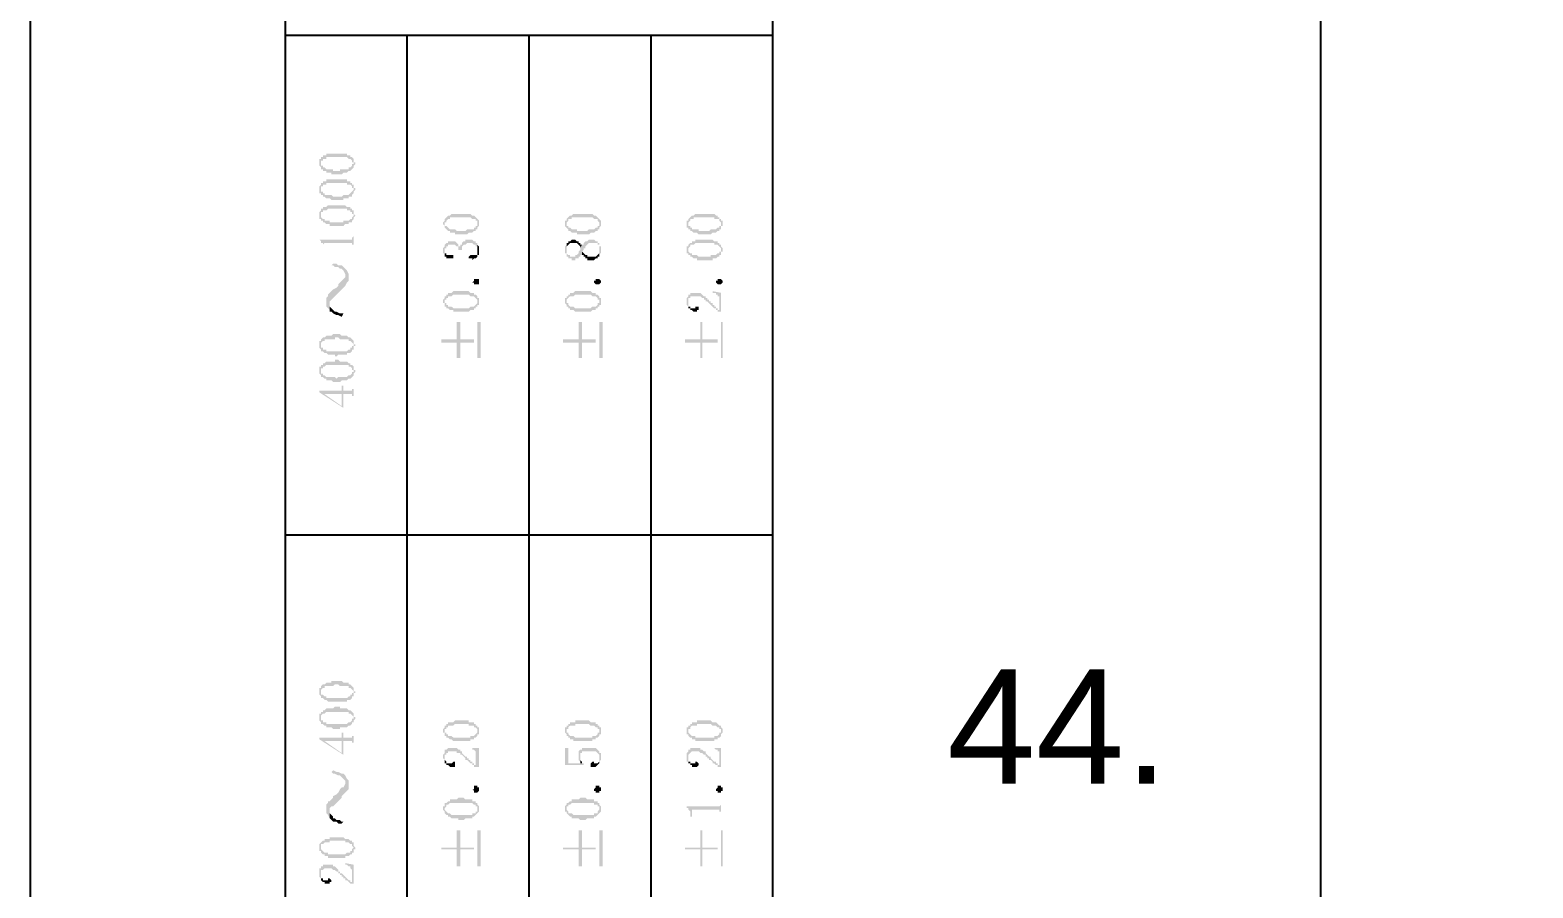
# Model space of a CAD drawing. Header units: millimetres. Extents: x 7018 to 13530, y 4187 to 5692.
# Drawn here: x 10775.36 to 10814.88, y 5048.07 to 5070.62 of the extents above; entities that cross this region are included whole.
import ezdxf

# ---------------------------------------------------------------- set-up
doc = ezdxf.new("R2010")
doc.units = ezdxf.units.MM
doc.styles.get("Standard").update_dxf_attribs({"font": 'arial.ttf'})

msp = doc.modelspace()

# ---------------------------------------------------------------- hatches: boundary and pattern name
at = {"transparency": 33554559}
for points in [[(10782.969, 5067.095), (10782.969, 5067.05), (10782.969, 5067.05), (10783.014, 5067.005), (10783.014, 5067.14), (10783.014, 5067.186), (10783.06, 5067.186), (10783.06, 5067.231), (10783.15, 5067.231), (10783.15, 5067.276), (10783.691, 5067.276), (10783.737, 5067.231), (10783.782, 5067.231), (10783.827, 5067.186), (10783.827, 5067.14), (10783.872, 5067.14), (10783.872, 5067.095), (10783.872, 5067.231), (10783.827, 5067.276), (10783.782, 5067.276), (10783.782, 5067.321), (10783.691, 5067.321), (10783.691, 5067.366), (10783.15, 5067.366), (10783.15, 5067.321), (10783.06, 5067.321), (10783.06, 5067.276), (10783.014, 5067.276), (10783.014, 5067.231), (10782.969, 5067.231), (10782.969, 5067.186), (10782.969, 5067.14)], [(10783.014, 5067.005), (10783.014, 5066.96), (10783.06, 5066.96), (10783.06, 5066.915), (10783.15, 5066.915), (10783.15, 5066.87), (10783.285, 5066.87), (10783.285, 5066.824), (10783.556, 5066.824), (10783.601, 5066.87), (10783.691, 5066.87), (10783.737, 5066.915), (10783.782, 5066.915), (10783.827, 5066.96), (10783.827, 5066.96), (10783.872, 5067.005), (10783.872, 5067.05), (10783.872, 5067.05), (10783.917, 5067.095), (10783.917, 5067.14), (10783.872, 5067.14), (10783.872, 5067.186), (10783.872, 5067.231), (10783.872, 5067.095), (10783.827, 5067.095), (10783.827, 5067.05), (10783.827, 5067.05), (10783.782, 5067.005), (10783.737, 5067.005), (10783.737, 5066.96), (10783.511, 5066.96), (10783.511, 5066.915), (10783.33, 5066.915), (10783.33, 5066.96), (10783.15, 5066.96), (10783.105, 5067.005), (10783.06, 5067.005), (10783.06, 5067.05), (10783.014, 5067.05), (10783.014, 5067.095), (10783.014, 5067.095)], [(10782.969, 5066.418), (10782.969, 5066.328), (10783.014, 5066.328), (10783.014, 5066.418), (10783.014, 5066.463), (10783.014, 5066.509), (10783.06, 5066.509), (10783.06, 5066.554), (10783.15, 5066.554), (10783.15, 5066.599), (10783.691, 5066.599), (10783.691, 5066.554), (10783.782, 5066.554), (10783.827, 5066.509), (10783.827, 5066.463), (10783.872, 5066.463), (10783.872, 5066.418), (10783.872, 5066.554), (10783.827, 5066.554), (10783.827, 5066.599), (10783.782, 5066.599), (10783.782, 5066.644), (10783.691, 5066.644), (10783.691, 5066.689), (10783.15, 5066.689), (10783.15, 5066.644), (10783.06, 5066.644), (10783.06, 5066.599), (10783.014, 5066.599), (10783.014, 5066.554), (10783.014, 5066.554), (10782.969, 5066.509), (10782.969, 5066.463), (10782.969, 5066.463)], [(10783.014, 5066.328), (10783.014, 5066.283), (10783.06, 5066.283), (10783.06, 5066.238), (10783.105, 5066.238), (10783.15, 5066.193), (10783.24, 5066.193), (10783.285, 5066.147), (10783.601, 5066.147), (10783.601, 5066.193), (10783.737, 5066.193), (10783.737, 5066.238), (10783.827, 5066.238), (10783.827, 5066.283), (10783.827, 5066.283), (10783.872, 5066.328), (10783.872, 5066.373), (10783.872, 5066.373), (10783.917, 5066.418), (10783.917, 5066.463), (10783.872, 5066.463), (10783.872, 5066.509), (10783.872, 5066.554), (10783.872, 5066.418), (10783.872, 5066.418), (10783.827, 5066.373), (10783.827, 5066.373), (10783.782, 5066.328), (10783.782, 5066.328), (10783.737, 5066.283), (10783.601, 5066.283), (10783.556, 5066.238), (10783.33, 5066.238), (10783.285, 5066.283), (10783.105, 5066.283), (10783.105, 5066.328), (10783.06, 5066.328), (10783.06, 5066.373), (10783.014, 5066.373), (10783.014, 5066.418), (10783.014, 5066.418)], [(10782.969, 5065.741), (10782.969, 5065.696), (10782.969, 5065.651), (10783.014, 5065.651), (10783.014, 5065.606), (10783.014, 5065.741), (10783.014, 5065.786), (10783.014, 5065.832), (10783.06, 5065.832), (10783.06, 5065.877), (10783.15, 5065.877), (10783.195, 5065.922), (10783.691, 5065.922), (10783.691, 5065.877), (10783.782, 5065.877), (10783.782, 5065.832), (10783.827, 5065.832), (10783.827, 5065.786), (10783.872, 5065.786), (10783.872, 5065.741), (10783.872, 5065.877), (10783.827, 5065.877), (10783.827, 5065.922), (10783.782, 5065.922), (10783.782, 5065.967), (10783.691, 5065.967), (10783.646, 5066.012), (10783.195, 5066.012), (10783.15, 5065.967), (10783.06, 5065.967), (10783.06, 5065.922), (10783.014, 5065.922), (10783.014, 5065.877), (10783.014, 5065.877), (10782.969, 5065.832), (10782.969, 5065.786), (10782.969, 5065.786)], [(10783.014, 5065.606), (10783.06, 5065.606), (10783.06, 5065.561), (10783.105, 5065.561), (10783.15, 5065.516), (10783.24, 5065.516), (10783.24, 5065.47), (10783.601, 5065.47), (10783.646, 5065.516), (10783.737, 5065.516), (10783.737, 5065.561), (10783.827, 5065.561), (10783.827, 5065.606), (10783.827, 5065.606), (10783.872, 5065.651), (10783.872, 5065.696), (10783.872, 5065.696), (10783.917, 5065.741), (10783.917, 5065.741), (10783.872, 5065.786), (10783.872, 5065.832), (10783.872, 5065.877), (10783.872, 5065.741), (10783.872, 5065.741), (10783.827, 5065.696), (10783.827, 5065.651), (10783.782, 5065.651), (10783.737, 5065.606), (10783.601, 5065.606), (10783.601, 5065.561), (10783.24, 5065.561), (10783.24, 5065.606), (10783.105, 5065.606), (10783.105, 5065.651), (10783.06, 5065.651), (10783.014, 5065.696), (10783.014, 5065.741), (10783.014, 5065.741)], [(10786.219, 5065.516), (10786.219, 5065.516), (10786.264, 5065.47), (10786.264, 5065.425), (10786.264, 5065.516), (10786.264, 5065.561), (10786.309, 5065.561), (10786.309, 5065.606), (10786.309, 5065.606), (10786.354, 5065.651), (10786.399, 5065.651), (10786.399, 5065.696), (10786.941, 5065.696), (10786.986, 5065.651), (10787.076, 5065.651), (10787.076, 5065.606), (10787.121, 5065.606), (10787.121, 5065.561), (10787.121, 5065.516), (10787.121, 5065.651), (10787.121, 5065.651), (10787.076, 5065.696), (10787.076, 5065.696), (10787.031, 5065.741), (10786.986, 5065.741), (10786.941, 5065.786), (10786.444, 5065.786), (10786.399, 5065.741), (10786.354, 5065.741), (10786.309, 5065.696), (10786.309, 5065.696), (10786.264, 5065.651), (10786.264, 5065.606), (10786.264, 5065.606), (10786.219, 5065.561), (10786.219, 5065.561)], [(10786.264, 5065.425), (10786.309, 5065.38), (10786.309, 5065.38), (10786.354, 5065.335), (10786.399, 5065.335), (10786.399, 5065.29), (10786.535, 5065.29), (10786.535, 5065.245), (10786.851, 5065.245), (10786.896, 5065.29), (10786.986, 5065.29), (10787.031, 5065.335), (10787.076, 5065.335), (10787.076, 5065.38), (10787.121, 5065.38), (10787.121, 5065.425), (10787.121, 5065.425), (10787.167, 5065.47), (10787.167, 5065.516), (10787.167, 5065.561), (10787.167, 5065.606), (10787.167, 5065.606), (10787.121, 5065.651), (10787.121, 5065.516), (10787.121, 5065.47), (10787.076, 5065.47), (10787.076, 5065.425), (10787.031, 5065.425), (10787.031, 5065.38), (10786.851, 5065.38), (10786.806, 5065.335), (10786.58, 5065.335), (10786.535, 5065.38), (10786.399, 5065.38), (10786.354, 5065.425), (10786.354, 5065.425), (10786.309, 5065.47), (10786.264, 5065.47), (10786.264, 5065.516), (10786.264, 5065.516)], [(10789.423, 5065.516), (10789.423, 5065.47), (10789.468, 5065.425), (10789.468, 5065.516), (10789.468, 5065.561), (10789.468, 5065.561), (10789.513, 5065.606), (10789.513, 5065.651), (10789.604, 5065.651), (10789.604, 5065.696), (10790.145, 5065.696), (10790.19, 5065.651), (10790.281, 5065.651), (10790.281, 5065.606), (10790.281, 5065.606), (10790.326, 5065.561), (10790.326, 5065.516), (10790.326, 5065.651), (10790.326, 5065.651), (10790.281, 5065.696), (10790.281, 5065.696), (10790.236, 5065.741), (10790.19, 5065.741), (10790.145, 5065.786), (10789.649, 5065.786), (10789.604, 5065.741), (10789.559, 5065.741), (10789.513, 5065.696), (10789.513, 5065.696), (10789.468, 5065.651), (10789.468, 5065.606), (10789.423, 5065.606), (10789.423, 5065.561), (10789.423, 5065.561)], [(10789.468, 5065.425), (10789.513, 5065.38), (10789.513, 5065.335), (10789.559, 5065.335), (10789.604, 5065.29), (10789.739, 5065.29), (10789.739, 5065.245), (10790.055, 5065.245), (10790.1, 5065.29), (10790.19, 5065.29), (10790.236, 5065.335), (10790.281, 5065.335), (10790.281, 5065.38), (10790.326, 5065.38), (10790.326, 5065.425), (10790.326, 5065.425), (10790.371, 5065.47), (10790.371, 5065.516), (10790.371, 5065.561), (10790.371, 5065.606), (10790.371, 5065.606), (10790.326, 5065.651), (10790.326, 5065.516), (10790.326, 5065.47), (10790.281, 5065.47), (10790.281, 5065.425), (10790.236, 5065.425), (10790.19, 5065.38), (10790.055, 5065.38), (10790.01, 5065.335), (10789.739, 5065.335), (10789.739, 5065.38), (10789.604, 5065.38), (10789.559, 5065.425), (10789.513, 5065.425), (10789.513, 5065.47), (10789.468, 5065.47), (10789.468, 5065.516), (10789.468, 5065.516)], [(10792.628, 5065.516), (10792.628, 5065.425), (10792.673, 5065.425), (10792.673, 5065.516), (10792.673, 5065.561), (10792.673, 5065.561), (10792.718, 5065.606), (10792.718, 5065.651), (10792.808, 5065.651), (10792.808, 5065.696), (10793.35, 5065.696), (10793.35, 5065.651), (10793.485, 5065.651), (10793.485, 5065.606), (10793.485, 5065.606), (10793.53, 5065.561), (10793.53, 5065.516), (10793.53, 5065.651), (10793.485, 5065.651), (10793.485, 5065.696), (10793.44, 5065.696), (10793.44, 5065.741), (10793.395, 5065.741), (10793.35, 5065.786), (10792.853, 5065.786), (10792.808, 5065.741), (10792.763, 5065.741), (10792.718, 5065.696), (10792.718, 5065.696), (10792.673, 5065.651), (10792.673, 5065.606), (10792.628, 5065.606), (10792.628, 5065.561), (10792.628, 5065.561)], [(10792.673, 5065.425), (10792.673, 5065.38), (10792.718, 5065.38), (10792.718, 5065.335), (10792.763, 5065.335), (10792.808, 5065.29), (10792.898, 5065.29), (10792.943, 5065.245), (10793.259, 5065.245), (10793.305, 5065.29), (10793.395, 5065.29), (10793.44, 5065.335), (10793.485, 5065.335), (10793.485, 5065.38), (10793.53, 5065.38), (10793.53, 5065.425), (10793.53, 5065.47), (10793.575, 5065.47), (10793.575, 5065.516), (10793.575, 5065.561), (10793.575, 5065.606), (10793.53, 5065.606), (10793.53, 5065.651), (10793.53, 5065.516), (10793.53, 5065.47), (10793.485, 5065.47), (10793.485, 5065.425), (10793.44, 5065.425), (10793.395, 5065.38), (10793.259, 5065.38), (10793.214, 5065.335), (10792.943, 5065.335), (10792.943, 5065.38), (10792.763, 5065.38), (10792.763, 5065.425), (10792.718, 5065.425), (10792.718, 5065.47), (10792.673, 5065.47), (10792.673, 5065.516), (10792.673, 5065.516)], [(10782.969, 5065.109), (10782.969, 5065.109), (10783.014, 5065.064), (10783.014, 5065.019), (10783.06, 5065.019), (10783.06, 5064.974), (10783.06, 5064.884), (10783.06, 5064.974), (10783.105, 5065.019), (10783.827, 5065.019), (10783.827, 5064.974), (10783.872, 5064.974), (10783.872, 5064.884), (10783.872, 5065.29), (10783.872, 5065.2), (10783.872, 5065.2), (10783.827, 5065.155), (10783.827, 5065.109), (10783.782, 5065.109)], [(10786.219, 5064.839), (10786.219, 5064.748), (10786.264, 5064.748), (10786.264, 5064.703), (10786.264, 5064.839), (10786.264, 5064.884), (10786.309, 5064.884), (10786.309, 5064.929), (10786.354, 5064.929), (10786.354, 5064.974), (10786.535, 5064.974), (10786.58, 5064.929), (10786.625, 5064.929), (10786.625, 5064.884), (10786.625, 5064.839), (10786.67, 5064.839), (10786.67, 5064.748), (10786.67, 5064.839), (10786.715, 5064.839), (10786.715, 5064.884), (10786.715, 5064.929), (10786.715, 5064.929), (10786.76, 5064.974), (10786.806, 5064.974), (10786.851, 5065.019), (10786.986, 5065.019), (10787.031, 5064.974), (10787.076, 5064.974), (10787.076, 5064.929), (10787.121, 5064.929), (10787.121, 5064.884), (10787.121, 5064.794), (10787.121, 5064.974), (10787.121, 5065.019), (10787.076, 5065.019), (10787.076, 5065.064), (10787.031, 5065.064), (10786.986, 5065.109), (10786.806, 5065.109), (10786.806, 5065.064), (10786.76, 5065.064), (10786.715, 5065.019), (10786.715, 5064.974), (10786.67, 5064.974), (10786.67, 5064.884), (10786.67, 5064.929), (10786.625, 5064.929), (10786.625, 5064.974), (10786.625, 5064.974), (10786.58, 5065.019), (10786.58, 5065.019), (10786.535, 5065.064), (10786.354, 5065.064), (10786.354, 5065.019), (10786.309, 5065.019), (10786.264, 5064.974), (10786.264, 5064.929), (10786.264, 5064.929), (10786.219, 5064.884), (10786.219, 5064.884)], [(10789.423, 5064.839), (10789.423, 5064.748), (10789.468, 5064.748), (10789.468, 5064.703), (10789.468, 5064.658), (10789.513, 5064.658), (10789.513, 5064.613), (10789.604, 5064.613), (10789.604, 5064.568), (10789.694, 5064.568), (10789.694, 5064.613), (10789.784, 5064.613), (10789.784, 5064.658), (10789.829, 5064.658), (10789.829, 5064.703), (10789.874, 5064.703), (10789.874, 5064.748), (10789.874, 5064.703), (10789.874, 5064.794), (10789.874, 5064.794), (10789.92, 5064.839), (10789.92, 5064.884), (10789.965, 5064.884), (10789.965, 5064.929), (10789.965, 5064.929), (10790.01, 5064.974), (10790.01, 5064.974), (10790.055, 5065.019), (10790.281, 5065.019), (10790.281, 5064.974), (10790.326, 5064.974), (10790.326, 5064.884), (10790.326, 5064.703), (10790.326, 5064.748), (10790.371, 5064.748), (10790.371, 5064.794), (10790.371, 5064.884), (10790.371, 5064.929), (10790.326, 5064.929), (10790.326, 5064.974), (10790.326, 5065.019), (10790.281, 5065.019), (10790.281, 5065.064), (10790.236, 5065.064), (10790.19, 5065.109), (10790.055, 5065.109), (10790.01, 5065.064), (10789.965, 5065.064), (10789.92, 5065.019), (10789.92, 5064.974), (10789.874, 5064.974), (10789.874, 5064.929), (10789.874, 5064.974), (10789.829, 5064.884), (10789.829, 5064.839), (10789.829, 5064.839), (10789.784, 5064.794), (10789.784, 5064.748), (10789.784, 5064.748), (10789.739, 5064.703), (10789.694, 5064.703), (10789.694, 5064.658), (10789.559, 5064.658), (10789.559, 5064.703), (10789.513, 5064.703), (10789.468, 5064.748), (10789.468, 5064.794), (10789.468, 5064.974), (10789.468, 5064.974), (10789.423, 5064.929), (10789.423, 5064.884), (10789.423, 5064.884)], [(10789.468, 5064.974), (10789.468, 5064.839), (10789.468, 5064.884), (10789.468, 5064.929), (10789.468, 5064.929), (10789.513, 5064.974), (10789.513, 5064.974), (10789.559, 5065.019), (10789.739, 5065.019), (10789.784, 5064.974), (10789.784, 5064.974), (10789.829, 5064.929), (10789.829, 5064.884), (10789.874, 5064.974), (10789.829, 5064.974), (10789.829, 5065.019), (10789.784, 5065.019), (10789.784, 5065.064), (10789.739, 5065.064), (10789.694, 5065.109), (10789.604, 5065.109), (10789.559, 5065.064), (10789.513, 5065.064), (10789.513, 5065.019), (10789.468, 5065.019)], [(10792.628, 5064.839), (10792.628, 5064.794), (10792.628, 5064.748), (10792.673, 5064.748), (10792.673, 5064.703), (10792.673, 5064.839), (10792.673, 5064.884), (10792.673, 5064.884), (10792.718, 5064.929), (10792.718, 5064.974), (10792.808, 5064.974), (10792.853, 5065.019), (10793.35, 5065.019), (10793.35, 5064.974), (10793.44, 5064.974), (10793.485, 5064.929), (10793.485, 5064.929), (10793.53, 5064.884), (10793.53, 5064.839), (10793.53, 5064.974), (10793.485, 5064.974), (10793.485, 5065.019), (10793.44, 5065.019), (10793.44, 5065.064), (10793.35, 5065.064), (10793.305, 5065.109), (10792.853, 5065.109), (10792.853, 5065.064), (10792.763, 5065.064), (10792.763, 5065.019), (10792.718, 5065.019), (10792.673, 5064.974), (10792.673, 5064.929), (10792.628, 5064.929), (10792.628, 5064.884), (10792.628, 5064.884)], [(10786.264, 5064.703), (10786.264, 5064.658), (10786.309, 5064.658), (10786.309, 5064.613), (10786.49, 5064.613), (10786.49, 5064.658), (10786.49, 5064.703), (10786.309, 5064.703), (10786.309, 5064.748), (10786.264, 5064.748), (10786.264, 5064.794), (10786.264, 5064.794)], [(10786.896, 5064.658), (10786.896, 5064.613), (10786.986, 5064.613), (10786.986, 5064.568), (10786.986, 5064.568), (10787.031, 5064.613), (10787.076, 5064.613), (10787.121, 5064.658), (10787.121, 5064.703), (10787.167, 5064.703), (10787.167, 5064.748), (10787.167, 5064.839), (10787.167, 5064.884), (10787.167, 5064.929), (10787.167, 5064.929), (10787.121, 5064.974), (10787.121, 5064.794), (10787.121, 5064.703), (10786.941, 5064.703)], [(10789.874, 5064.703), (10789.92, 5064.703), (10789.92, 5064.658), (10789.965, 5064.658), (10789.965, 5064.613), (10790.01, 5064.613), (10790.01, 5064.568), (10790.19, 5064.568), (10790.236, 5064.613), (10790.281, 5064.613), (10790.281, 5064.658), (10790.326, 5064.658), (10790.326, 5064.703), (10790.326, 5064.839), (10790.326, 5064.748), (10790.326, 5064.748), (10790.281, 5064.703), (10790.281, 5064.703), (10790.236, 5064.658), (10790.01, 5064.658), (10790.01, 5064.703), (10789.965, 5064.703), (10789.92, 5064.748), (10789.92, 5064.748), (10789.874, 5064.794)], [(10792.673, 5064.703), (10792.718, 5064.703), (10792.718, 5064.658), (10792.763, 5064.658), (10792.808, 5064.613), (10792.898, 5064.613), (10792.898, 5064.568), (10793.305, 5064.568), (10793.305, 5064.613), (10793.395, 5064.613), (10793.44, 5064.658), (10793.485, 5064.658), (10793.485, 5064.703), (10793.53, 5064.703), (10793.53, 5064.748), (10793.53, 5064.794), (10793.575, 5064.794), (10793.575, 5064.839), (10793.575, 5064.884), (10793.575, 5064.884), (10793.53, 5064.929), (10793.53, 5064.974), (10793.53, 5064.839), (10793.53, 5064.794), (10793.485, 5064.794), (10793.485, 5064.748), (10793.44, 5064.748), (10793.395, 5064.703), (10793.259, 5064.703), (10793.259, 5064.658), (10792.943, 5064.658), (10792.898, 5064.703), (10792.763, 5064.703), (10792.763, 5064.748), (10792.718, 5064.748), (10792.673, 5064.794), (10792.673, 5064.839), (10792.673, 5064.839)], [(10783.285, 5064.432), (10783.33, 5064.432), (10783.375, 5064.387), (10783.466, 5064.387), (10783.511, 5064.342), (10783.556, 5064.342), (10783.601, 5064.297), (10783.646, 5064.207), (10783.646, 5063.891), (10783.646, 5063.891), (10783.691, 5063.981), (10783.737, 5064.026), (10783.737, 5064.207), (10783.691, 5064.297), (10783.646, 5064.342), (10783.646, 5064.342), (10783.601, 5064.387), (10783.556, 5064.432), (10783.466, 5064.432), (10783.421, 5064.478), (10783.33, 5064.478)], [(10783.15, 5063.44), (10783.15, 5063.349), (10783.195, 5063.304), (10783.24, 5063.259), (10783.24, 5063.44), (10783.24, 5063.485), (10783.285, 5063.53), (10783.33, 5063.575), (10783.375, 5063.62), (10783.421, 5063.665), (10783.466, 5063.71), (10783.511, 5063.755), (10783.556, 5063.801), (10783.556, 5063.801), (10783.601, 5063.846), (10783.646, 5063.891), (10783.646, 5064.162), (10783.646, 5064.117), (10783.601, 5064.071), (10783.556, 5064.026), (10783.511, 5063.981), (10783.466, 5063.936), (10783.466, 5063.891), (10783.421, 5063.846), (10783.33, 5063.801), (10783.33, 5063.801), (10783.285, 5063.755), (10783.24, 5063.71), (10783.195, 5063.665), (10783.195, 5063.62), (10783.15, 5063.575), (10783.15, 5063.53)], [(10787.167, 5063.981), (10787.167, 5063.936), (10787.031, 5063.936), (10787.031, 5063.981), (10786.986, 5063.981), (10787.031, 5064.026), (10787.031, 5064.071), (10787.167, 5064.071), (10787.167, 5064.026), (10787.167, 5063.981)], [(10790.371, 5063.981), (10790.371, 5063.981), (10790.326, 5063.936), (10790.236, 5063.936), (10790.19, 5063.981), (10790.19, 5064.026), (10790.236, 5064.026), (10790.236, 5064.071), (10790.326, 5064.071), (10790.371, 5064.026), (10790.371, 5063.981)], [(10793.575, 5063.981), (10793.575, 5063.981), (10793.53, 5063.936), (10793.44, 5063.936), (10793.395, 5063.981), (10793.395, 5064.026), (10793.44, 5064.026), (10793.44, 5064.071), (10793.53, 5064.071), (10793.575, 5064.026), (10793.575, 5063.981)], [(10786.219, 5063.485), (10786.219, 5063.44), (10786.264, 5063.44), (10786.264, 5063.394), (10786.264, 5063.349), (10786.264, 5063.485), (10786.264, 5063.53), (10786.309, 5063.53), (10786.309, 5063.575), (10786.354, 5063.575), (10786.354, 5063.62), (10786.444, 5063.62), (10786.49, 5063.665), (10786.896, 5063.665), (10786.941, 5063.62), (10787.031, 5063.62), (10787.076, 5063.575), (10787.076, 5063.575), (10787.121, 5063.53), (10787.121, 5063.485), (10787.121, 5063.62), (10787.121, 5063.62), (10787.076, 5063.665), (10787.031, 5063.665), (10787.031, 5063.71), (10786.941, 5063.71), (10786.896, 5063.755), (10786.49, 5063.755), (10786.444, 5063.71), (10786.354, 5063.71), (10786.354, 5063.665), (10786.309, 5063.665), (10786.309, 5063.62), (10786.264, 5063.62), (10786.264, 5063.575), (10786.264, 5063.575), (10786.219, 5063.53), (10786.219, 5063.53)], [(10786.264, 5063.349), (10786.309, 5063.349), (10786.309, 5063.304), (10786.354, 5063.304), (10786.399, 5063.259), (10786.49, 5063.259), (10786.49, 5063.214), (10786.896, 5063.214), (10786.941, 5063.259), (10787.031, 5063.259), (10787.031, 5063.304), (10787.076, 5063.304), (10787.076, 5063.349), (10787.121, 5063.349), (10787.121, 5063.394), (10787.167, 5063.394), (10787.167, 5063.44), (10787.167, 5063.485), (10787.167, 5063.53), (10787.167, 5063.575), (10787.121, 5063.575), (10787.121, 5063.62), (10787.121, 5063.485), (10787.121, 5063.44), (10787.121, 5063.44), (10787.076, 5063.394), (10787.076, 5063.394), (10787.031, 5063.349), (10786.941, 5063.349), (10786.896, 5063.304), (10786.49, 5063.304), (10786.444, 5063.349), (10786.354, 5063.349), (10786.354, 5063.394), (10786.309, 5063.394), (10786.309, 5063.44), (10786.264, 5063.44), (10786.264, 5063.485), (10786.264, 5063.485)], [(10789.423, 5063.485), (10789.423, 5063.44), (10789.423, 5063.44), (10789.468, 5063.394), (10789.468, 5063.349), (10789.468, 5063.485), (10789.468, 5063.53), (10789.468, 5063.53), (10789.513, 5063.575), (10789.513, 5063.575), (10789.559, 5063.62), (10789.649, 5063.62), (10789.694, 5063.665), (10790.1, 5063.665), (10790.145, 5063.62), (10790.236, 5063.62), (10790.281, 5063.575), (10790.281, 5063.53), (10790.326, 5063.53), (10790.326, 5063.485), (10790.326, 5063.62), (10790.326, 5063.62), (10790.281, 5063.665), (10790.236, 5063.665), (10790.236, 5063.71), (10790.145, 5063.71), (10790.1, 5063.755), (10789.694, 5063.755), (10789.649, 5063.71), (10789.559, 5063.71), (10789.559, 5063.665), (10789.513, 5063.665), (10789.513, 5063.62), (10789.468, 5063.62), (10789.468, 5063.575), (10789.423, 5063.575), (10789.423, 5063.53), (10789.423, 5063.53)], [(10789.468, 5063.349), (10789.513, 5063.349), (10789.513, 5063.304), (10789.559, 5063.304), (10789.559, 5063.259), (10789.649, 5063.259), (10789.694, 5063.214), (10790.1, 5063.214), (10790.145, 5063.259), (10790.236, 5063.259), (10790.236, 5063.304), (10790.281, 5063.304), (10790.281, 5063.349), (10790.326, 5063.349), (10790.326, 5063.394), (10790.371, 5063.394), (10790.371, 5063.44), (10790.371, 5063.485), (10790.371, 5063.53), (10790.371, 5063.575), (10790.326, 5063.575), (10790.326, 5063.62), (10790.326, 5063.485), (10790.326, 5063.44), (10790.281, 5063.44), (10790.281, 5063.394), (10790.281, 5063.394), (10790.236, 5063.349), (10790.145, 5063.349), (10790.1, 5063.304), (10789.694, 5063.304), (10789.649, 5063.349), (10789.559, 5063.349), (10789.513, 5063.394), (10789.513, 5063.44), (10789.468, 5063.44), (10789.468, 5063.485), (10789.468, 5063.485)], [(10792.628, 5063.485), (10792.628, 5063.44), (10792.628, 5063.394), (10792.628, 5063.394), (10792.673, 5063.349), (10792.673, 5063.485), (10792.673, 5063.575), (10792.718, 5063.575), (10792.718, 5063.62), (10792.989, 5063.62), (10793.034, 5063.575), (10793.079, 5063.575), (10793.079, 5063.53), (10793.124, 5063.53), (10793.124, 5063.485), (10793.169, 5063.485), (10793.214, 5063.44), (10793.214, 5063.44), (10793.259, 5063.394), (10793.259, 5063.394), (10793.305, 5063.349), (10793.305, 5063.349), (10793.35, 5063.304), (10793.395, 5063.304), (10793.395, 5063.259), (10793.44, 5063.259), (10793.44, 5063.214), (10793.485, 5063.214), (10793.485, 5063.259), (10793.44, 5063.259), (10793.44, 5063.304), (10793.395, 5063.304), (10793.395, 5063.349), (10793.35, 5063.349), (10793.35, 5063.394), (10793.305, 5063.394), (10793.305, 5063.44), (10793.259, 5063.44), (10793.259, 5063.485), (10793.214, 5063.485), (10793.214, 5063.53), (10793.169, 5063.53), (10793.169, 5063.575), (10793.124, 5063.575), (10793.124, 5063.62), (10793.079, 5063.62), (10793.034, 5063.665), (10793.034, 5063.665), (10792.989, 5063.71), (10792.718, 5063.71), (10792.718, 5063.665), (10792.673, 5063.665), (10792.673, 5063.62), (10792.673, 5063.62), (10792.628, 5063.575), (10792.628, 5063.53), (10792.628, 5063.53)], [(10792.673, 5063.349), (10792.673, 5063.304), (10792.718, 5063.304), (10792.718, 5063.259), (10792.763, 5063.259), (10792.808, 5063.214), (10792.898, 5063.214), (10792.898, 5063.259), (10792.943, 5063.259), (10792.943, 5063.304), (10792.943, 5063.349), (10792.853, 5063.349), (10792.853, 5063.304), (10792.718, 5063.304), (10792.718, 5063.349), (10792.673, 5063.349), (10792.673, 5063.394), (10792.673, 5063.485)], [(10793.305, 5063.755), (10793.305, 5063.71), (10793.395, 5063.71), (10793.395, 5063.665), (10793.44, 5063.665), (10793.44, 5063.62), (10793.485, 5063.62), (10793.485, 5063.214), (10793.53, 5063.214), (10793.53, 5063.71)], [(10783.24, 5063.259), (10783.24, 5063.214), (10783.285, 5063.214), (10783.33, 5063.169), (10783.421, 5063.124), (10783.466, 5063.124), (10783.556, 5063.078), (10783.601, 5063.169), (10783.511, 5063.169), (10783.421, 5063.214), (10783.375, 5063.214), (10783.33, 5063.259), (10783.33, 5063.259), (10783.285, 5063.304), (10783.24, 5063.349), (10783.24, 5063.44)], [(10786.174, 5062.492), (10786.174, 5062.401), (10786.58, 5062.401), (10786.58, 5061.995), (10786.67, 5061.995), (10786.67, 5062.401), (10787.031, 5062.401), (10787.031, 5062.492), (10786.67, 5062.492), (10786.67, 5062.943), (10786.58, 5062.943), (10786.58, 5062.492)], [(10787.212, 5061.995), (10787.212, 5062.943), (10787.121, 5062.943), (10787.121, 5061.995)], [(10789.378, 5062.492), (10789.378, 5062.401), (10789.784, 5062.401), (10789.784, 5061.995), (10789.874, 5061.995), (10789.874, 5062.401), (10790.236, 5062.401), (10790.236, 5062.492), (10789.874, 5062.492), (10789.874, 5062.943), (10789.784, 5062.943), (10789.784, 5062.492)], [(10790.416, 5061.995), (10790.416, 5062.943), (10790.326, 5062.943), (10790.326, 5061.995)], [(10792.582, 5062.492), (10792.582, 5062.401), (10792.989, 5062.401), (10792.989, 5061.995), (10793.034, 5061.995), (10793.034, 5062.401), (10793.44, 5062.401), (10793.44, 5062.492), (10793.034, 5062.492), (10793.034, 5062.943), (10792.989, 5062.943), (10792.989, 5062.492)], [(10793.575, 5061.995), (10793.575, 5062.943), (10793.53, 5062.943), (10793.53, 5061.995)], [(10782.969, 5062.356), (10782.969, 5062.311), (10782.969, 5062.266), (10782.969, 5062.266), (10783.014, 5062.221), (10783.014, 5062.356), (10783.014, 5062.401), (10783.014, 5062.401), (10783.06, 5062.447), (10783.105, 5062.447), (10783.105, 5062.492), (10783.375, 5062.492), (10783.375, 5062.537), (10783.466, 5062.537), (10783.511, 5062.492), (10783.737, 5062.492), (10783.737, 5062.447), (10783.782, 5062.447), (10783.827, 5062.401), (10783.827, 5062.401), (10783.872, 5062.356), (10783.872, 5062.447), (10783.827, 5062.492), (10783.827, 5062.492), (10783.782, 5062.537), (10783.737, 5062.537), (10783.691, 5062.582), (10783.556, 5062.582), (10783.511, 5062.627), (10783.33, 5062.627), (10783.285, 5062.582), (10783.15, 5062.582), (10783.105, 5062.537), (10783.06, 5062.537), (10783.014, 5062.492), (10783.014, 5062.447), (10782.969, 5062.447), (10782.969, 5062.401)], [(10783.014, 5062.221), (10783.014, 5062.176), (10783.06, 5062.176), (10783.105, 5062.131), (10783.15, 5062.131), (10783.195, 5062.086), (10783.375, 5062.086), (10783.375, 5062.04), (10783.421, 5062.04), (10783.466, 5062.086), (10783.691, 5062.086), (10783.691, 5062.131), (10783.782, 5062.131), (10783.827, 5062.176), (10783.827, 5062.221), (10783.872, 5062.221), (10783.872, 5062.266), (10783.872, 5062.311), (10783.917, 5062.311), (10783.917, 5062.356), (10783.872, 5062.356), (10783.872, 5062.401), (10783.872, 5062.447), (10783.872, 5062.311), (10783.827, 5062.311), (10783.827, 5062.266), (10783.782, 5062.266), (10783.782, 5062.221), (10783.737, 5062.221), (10783.691, 5062.176), (10783.15, 5062.176), (10783.15, 5062.221), (10783.06, 5062.221), (10783.06, 5062.266), (10783.014, 5062.266), (10783.014, 5062.311), (10783.014, 5062.356)], [(10782.969, 5061.679), (10782.969, 5061.634), (10782.969, 5061.589), (10782.969, 5061.589), (10783.014, 5061.544), (10783.014, 5061.679), (10783.014, 5061.725), (10783.06, 5061.725), (10783.06, 5061.77), (10783.105, 5061.77), (10783.15, 5061.815), (10783.737, 5061.815), (10783.737, 5061.77), (10783.782, 5061.77), (10783.827, 5061.725), (10783.827, 5061.679), (10783.872, 5061.679), (10783.872, 5061.77), (10783.827, 5061.815), (10783.782, 5061.815), (10783.782, 5061.86), (10783.737, 5061.86), (10783.691, 5061.905), (10783.511, 5061.905), (10783.466, 5061.95), (10783.375, 5061.95), (10783.375, 5061.905), (10783.15, 5061.905), (10783.105, 5061.86), (10783.06, 5061.86), (10783.06, 5061.815), (10783.014, 5061.815), (10783.014, 5061.77), (10782.969, 5061.77), (10782.969, 5061.725)], [(10783.014, 5061.544), (10783.014, 5061.499), (10783.06, 5061.499), (10783.105, 5061.454), (10783.15, 5061.454), (10783.15, 5061.409), (10783.285, 5061.409), (10783.33, 5061.363), (10783.511, 5061.363), (10783.556, 5061.409), (10783.691, 5061.409), (10783.737, 5061.454), (10783.782, 5061.454), (10783.827, 5061.499), (10783.827, 5061.499), (10783.872, 5061.544), (10783.872, 5061.589), (10783.872, 5061.589), (10783.917, 5061.634), (10783.917, 5061.679), (10783.872, 5061.679), (10783.872, 5061.725), (10783.872, 5061.77), (10783.872, 5061.634), (10783.827, 5061.634), (10783.827, 5061.589), (10783.827, 5061.589), (10783.782, 5061.544), (10783.737, 5061.544), (10783.691, 5061.499), (10783.466, 5061.499), (10783.421, 5061.454), (10783.421, 5061.454), (10783.375, 5061.499), (10783.15, 5061.499), (10783.105, 5061.544), (10783.06, 5061.544), (10783.06, 5061.589), (10783.014, 5061.589), (10783.014, 5061.634), (10783.014, 5061.679)], [(10782.969, 5061.138), (10782.969, 5061.093), (10783.601, 5060.686), (10783.601, 5061.048), (10783.827, 5061.048), (10783.827, 5061.002), (10783.872, 5061.002), (10783.872, 5060.912), (10783.872, 5061.273), (10783.872, 5061.183), (10783.827, 5061.183), (10783.827, 5061.138), (10783.601, 5061.138), (10783.601, 5061.273), (10783.556, 5061.273), (10783.556, 5060.732), (10783.105, 5061.048), (10783.105, 5061.048)], [(10782.969, 5061.138), (10783.105, 5061.048), (10783.556, 5061.048), (10783.556, 5060.732), (10783.556, 5061.138)], [(10782.969, 5053.24), (10782.969, 5053.195), (10782.969, 5053.149), (10782.969, 5053.149), (10783.014, 5053.104), (10783.014, 5053.24), (10783.014, 5053.285), (10783.014, 5053.285), (10783.06, 5053.33), (10783.105, 5053.33), (10783.105, 5053.375), (10783.33, 5053.375), (10783.375, 5053.42), (10783.466, 5053.42), (10783.511, 5053.375), (10783.737, 5053.375), (10783.737, 5053.33), (10783.782, 5053.33), (10783.827, 5053.285), (10783.827, 5053.285), (10783.872, 5053.24), (10783.872, 5053.33), (10783.827, 5053.375), (10783.827, 5053.375), (10783.782, 5053.42), (10783.737, 5053.42), (10783.737, 5053.465), (10783.601, 5053.465), (10783.556, 5053.51), (10783.285, 5053.51), (10783.285, 5053.465), (10783.15, 5053.465), (10783.105, 5053.42), (10783.06, 5053.42), (10783.014, 5053.375), (10783.014, 5053.33), (10782.969, 5053.33), (10782.969, 5053.285)], [(10783.014, 5053.104), (10783.014, 5053.059), (10783.06, 5053.059), (10783.105, 5053.014), (10783.15, 5053.014), (10783.195, 5052.969), (10783.691, 5052.969), (10783.691, 5053.014), (10783.782, 5053.014), (10783.827, 5053.059), (10783.827, 5053.104), (10783.872, 5053.104), (10783.872, 5053.149), (10783.872, 5053.195), (10783.917, 5053.195), (10783.917, 5053.24), (10783.872, 5053.24), (10783.872, 5053.285), (10783.872, 5053.33), (10783.872, 5053.195), (10783.827, 5053.195), (10783.827, 5053.149), (10783.782, 5053.149), (10783.782, 5053.104), (10783.737, 5053.104), (10783.691, 5053.059), (10783.15, 5053.059), (10783.15, 5053.104), (10783.105, 5053.104), (10783.06, 5053.149), (10783.014, 5053.149), (10783.014, 5053.195), (10783.014, 5053.24)], [(10782.969, 5052.563), (10782.969, 5052.518), (10782.969, 5052.472), (10782.969, 5052.472), (10783.014, 5052.427), (10783.014, 5052.563), (10783.014, 5052.608), (10783.014, 5052.608), (10783.06, 5052.653), (10783.105, 5052.653), (10783.15, 5052.698), (10783.737, 5052.698), (10783.737, 5052.653), (10783.782, 5052.653), (10783.827, 5052.608), (10783.827, 5052.608), (10783.872, 5052.563), (10783.872, 5052.653), (10783.827, 5052.698), (10783.827, 5052.698), (10783.782, 5052.743), (10783.737, 5052.743), (10783.691, 5052.788), (10783.511, 5052.788), (10783.511, 5052.833), (10783.375, 5052.833), (10783.33, 5052.788), (10783.15, 5052.788), (10783.105, 5052.743), (10783.06, 5052.743), (10783.06, 5052.698), (10783.014, 5052.698), (10783.014, 5052.653), (10782.969, 5052.653), (10782.969, 5052.608)], [(10783.014, 5052.427), (10783.014, 5052.382), (10783.06, 5052.382), (10783.105, 5052.337), (10783.15, 5052.337), (10783.15, 5052.292), (10783.285, 5052.292), (10783.33, 5052.247), (10783.511, 5052.247), (10783.511, 5052.292), (10783.691, 5052.292), (10783.737, 5052.337), (10783.782, 5052.337), (10783.827, 5052.382), (10783.827, 5052.427), (10783.872, 5052.427), (10783.872, 5052.472), (10783.872, 5052.472), (10783.917, 5052.518), (10783.917, 5052.563), (10783.872, 5052.563), (10783.872, 5052.608), (10783.872, 5052.653), (10783.872, 5052.518), (10783.827, 5052.518), (10783.827, 5052.472), (10783.827, 5052.472), (10783.782, 5052.427), (10783.737, 5052.427), (10783.691, 5052.382), (10783.15, 5052.382), (10783.15, 5052.427), (10783.06, 5052.427), (10783.06, 5052.472), (10783.014, 5052.472), (10783.014, 5052.518), (10783.014, 5052.563)], [(10786.219, 5052.202), (10786.219, 5052.156), (10786.264, 5052.156), (10786.264, 5052.111), (10786.264, 5052.066), (10786.264, 5052.202), (10786.264, 5052.247), (10786.309, 5052.247), (10786.309, 5052.292), (10786.354, 5052.292), (10786.354, 5052.337), (10786.49, 5052.337), (10786.535, 5052.382), (10786.896, 5052.382), (10786.896, 5052.337), (10787.031, 5052.337), (10787.031, 5052.292), (10787.076, 5052.292), (10787.121, 5052.247), (10787.121, 5052.202), (10787.121, 5052.337), (10787.076, 5052.337), (10787.076, 5052.382), (10787.031, 5052.382), (10787.031, 5052.427), (10786.896, 5052.427), (10786.896, 5052.472), (10786.535, 5052.472), (10786.49, 5052.427), (10786.354, 5052.427), (10786.354, 5052.382), (10786.309, 5052.382), (10786.309, 5052.337), (10786.264, 5052.337), (10786.264, 5052.292), (10786.264, 5052.292), (10786.219, 5052.247)], [(10789.423, 5052.202), (10789.423, 5052.156), (10789.423, 5052.156), (10789.468, 5052.111), (10789.468, 5052.066), (10789.468, 5052.202), (10789.468, 5052.247), (10789.513, 5052.247), (10789.513, 5052.292), (10789.513, 5052.292), (10789.559, 5052.337), (10789.694, 5052.337), (10789.694, 5052.382), (10790.055, 5052.382), (10790.1, 5052.337), (10790.19, 5052.337), (10790.236, 5052.292), (10790.281, 5052.292), (10790.281, 5052.247), (10790.326, 5052.247), (10790.326, 5052.202), (10790.326, 5052.337), (10790.281, 5052.337), (10790.281, 5052.382), (10790.236, 5052.382), (10790.236, 5052.427), (10790.1, 5052.427), (10790.055, 5052.472), (10789.694, 5052.472), (10789.694, 5052.427), (10789.559, 5052.427), (10789.559, 5052.382), (10789.513, 5052.382), (10789.513, 5052.337), (10789.468, 5052.337), (10789.468, 5052.292), (10789.423, 5052.292)], [(10792.628, 5052.202), (10792.628, 5052.156), (10792.628, 5052.111), (10792.673, 5052.111), (10792.673, 5052.066), (10792.673, 5052.202), (10792.673, 5052.247), (10792.718, 5052.247), (10792.718, 5052.292), (10792.718, 5052.292), (10792.763, 5052.337), (10792.898, 5052.337), (10792.898, 5052.382), (10793.259, 5052.382), (10793.305, 5052.337), (10793.395, 5052.337), (10793.44, 5052.292), (10793.485, 5052.292), (10793.485, 5052.247), (10793.53, 5052.247), (10793.53, 5052.202), (10793.53, 5052.337), (10793.485, 5052.337), (10793.44, 5052.382), (10793.44, 5052.382), (10793.395, 5052.427), (10793.305, 5052.427), (10793.259, 5052.472), (10792.898, 5052.472), (10792.898, 5052.427), (10792.763, 5052.427), (10792.763, 5052.382), (10792.718, 5052.382), (10792.718, 5052.337), (10792.673, 5052.337), (10792.673, 5052.292), (10792.628, 5052.292)], [(10782.969, 5052.021), (10782.969, 5051.976), (10783.601, 5051.57), (10783.601, 5051.931), (10783.827, 5051.931), (10783.827, 5051.886), (10783.872, 5051.886), (10783.872, 5051.795), (10783.872, 5052.156), (10783.872, 5052.066), (10783.827, 5052.066), (10783.827, 5052.021), (10783.601, 5052.021), (10783.601, 5052.156), (10783.556, 5052.156), (10783.556, 5051.615), (10783.105, 5051.931), (10783.105, 5051.931)], [(10782.969, 5052.021), (10783.105, 5051.931), (10783.556, 5051.931), (10783.556, 5051.615), (10783.556, 5052.021)], [(10786.264, 5052.066), (10786.309, 5052.066), (10786.309, 5052.021), (10786.354, 5052.021), (10786.399, 5051.976), (10786.444, 5051.976), (10786.49, 5051.931), (10786.941, 5051.931), (10786.941, 5051.976), (10787.031, 5051.976), (10787.031, 5052.021), (10787.076, 5052.021), (10787.121, 5052.066), (10787.121, 5052.111), (10787.167, 5052.111), (10787.167, 5052.156), (10787.167, 5052.202), (10787.167, 5052.247), (10787.167, 5052.292), (10787.121, 5052.292), (10787.121, 5052.337), (10787.121, 5052.156), (10787.121, 5052.156), (10787.076, 5052.111), (10787.076, 5052.111), (10787.031, 5052.066), (10786.941, 5052.066), (10786.941, 5052.021), (10786.49, 5052.021), (10786.444, 5052.066), (10786.354, 5052.066), (10786.354, 5052.111), (10786.309, 5052.111), (10786.309, 5052.156), (10786.264, 5052.156), (10786.264, 5052.202)], [(10789.468, 5052.066), (10789.513, 5052.066), (10789.513, 5052.021), (10789.559, 5052.021), (10789.559, 5051.976), (10789.649, 5051.976), (10789.649, 5051.931), (10790.145, 5051.931), (10790.145, 5051.976), (10790.236, 5051.976), (10790.236, 5052.021), (10790.281, 5052.021), (10790.326, 5052.066), (10790.326, 5052.111), (10790.371, 5052.111), (10790.371, 5052.156), (10790.371, 5052.202), (10790.371, 5052.247), (10790.371, 5052.292), (10790.326, 5052.292), (10790.326, 5052.337), (10790.326, 5052.156), (10790.281, 5052.156), (10790.281, 5052.111), (10790.281, 5052.111), (10790.236, 5052.066), (10790.145, 5052.066), (10790.145, 5052.021), (10789.694, 5052.021), (10789.649, 5052.066), (10789.559, 5052.066), (10789.513, 5052.111), (10789.513, 5052.156), (10789.468, 5052.156), (10789.468, 5052.202)], [(10792.673, 5052.066), (10792.673, 5052.066), (10792.718, 5052.021), (10792.763, 5052.021), (10792.763, 5051.976), (10792.853, 5051.976), (10792.853, 5051.931), (10793.35, 5051.931), (10793.35, 5051.976), (10793.44, 5051.976), (10793.44, 5052.021), (10793.485, 5052.021), (10793.53, 5052.066), (10793.53, 5052.111), (10793.53, 5052.111), (10793.575, 5052.156), (10793.575, 5052.202), (10793.575, 5052.247), (10793.575, 5052.247), (10793.53, 5052.292), (10793.53, 5052.337), (10793.53, 5052.156), (10793.485, 5052.156), (10793.485, 5052.111), (10793.485, 5052.111), (10793.44, 5052.066), (10793.35, 5052.066), (10793.35, 5052.021), (10792.853, 5052.021), (10792.853, 5052.066), (10792.763, 5052.066), (10792.718, 5052.111), (10792.718, 5052.111), (10792.673, 5052.156), (10792.673, 5052.202)], [(10786.219, 5051.525), (10786.219, 5051.48), (10786.219, 5051.48), (10786.264, 5051.434), (10786.264, 5051.389), (10786.264, 5051.525), (10786.264, 5051.57), (10786.309, 5051.57), (10786.309, 5051.615), (10786.354, 5051.615), (10786.354, 5051.66), (10786.58, 5051.66), (10786.58, 5051.615), (10786.67, 5051.615), (10786.67, 5051.57), (10786.715, 5051.57), (10786.76, 5051.525), (10786.76, 5051.525), (10786.806, 5051.48), (10786.806, 5051.434), (10786.851, 5051.434), (10786.896, 5051.389), (10786.896, 5051.389), (10786.941, 5051.344), (10786.986, 5051.344), (10786.986, 5051.299), (10787.031, 5051.299), (10787.031, 5051.254), (10787.076, 5051.254), (10787.076, 5051.299), (10787.031, 5051.299), (10787.031, 5051.344), (10786.986, 5051.344), (10786.986, 5051.389), (10786.941, 5051.389), (10786.941, 5051.434), (10786.896, 5051.434), (10786.896, 5051.48), (10786.851, 5051.48), (10786.851, 5051.525), (10786.806, 5051.525), (10786.76, 5051.57), (10786.76, 5051.57), (10786.715, 5051.615), (10786.715, 5051.66), (10786.67, 5051.66), (10786.67, 5051.705), (10786.625, 5051.705), (10786.58, 5051.75), (10786.354, 5051.75), (10786.309, 5051.705), (10786.264, 5051.705), (10786.264, 5051.66), (10786.264, 5051.615), (10786.264, 5051.615), (10786.219, 5051.57)], [(10786.941, 5051.75), (10786.986, 5051.75), (10786.986, 5051.705), (10787.031, 5051.705), (10787.076, 5051.66), (10787.076, 5051.254), (10787.167, 5051.254), (10787.167, 5051.75)], [(10789.423, 5051.75), (10789.423, 5051.299), (10789.92, 5051.299), (10789.92, 5051.344), (10789.513, 5051.344), (10789.513, 5051.75)], [(10789.784, 5051.525), (10789.784, 5051.48), (10789.784, 5051.434), (10789.784, 5051.434), (10789.829, 5051.389), (10789.829, 5051.525), (10789.829, 5051.57), (10789.829, 5051.615), (10789.874, 5051.615), (10789.874, 5051.66), (10790.236, 5051.66), (10790.281, 5051.615), (10790.281, 5051.615), (10790.326, 5051.57), (10790.326, 5051.389), (10790.326, 5051.389), (10790.371, 5051.434), (10790.371, 5051.48), (10790.371, 5051.57), (10790.371, 5051.615), (10790.326, 5051.615), (10790.326, 5051.66), (10790.326, 5051.66), (10790.281, 5051.705), (10790.281, 5051.705), (10790.236, 5051.75), (10789.874, 5051.75), (10789.874, 5051.705), (10789.829, 5051.705), (10789.784, 5051.66), (10789.784, 5051.615), (10789.784, 5051.57)], [(10792.628, 5051.525), (10792.628, 5051.48), (10792.628, 5051.389), (10792.673, 5051.389), (10792.673, 5051.525), (10792.673, 5051.57), (10792.673, 5051.57), (10792.718, 5051.615), (10792.718, 5051.615), (10792.763, 5051.66), (10792.943, 5051.66), (10792.989, 5051.615), (10793.034, 5051.615), (10793.079, 5051.57), (10793.124, 5051.57), (10793.124, 5051.525), (10793.169, 5051.525), (10793.169, 5051.48), (10793.214, 5051.48), (10793.214, 5051.434), (10793.259, 5051.434), (10793.305, 5051.389), (10793.305, 5051.344), (10793.35, 5051.344), (10793.395, 5051.299), (10793.44, 5051.299), (10793.44, 5051.254), (10793.485, 5051.254), (10793.485, 5051.299), (10793.44, 5051.299), (10793.44, 5051.344), (10793.395, 5051.344), (10793.395, 5051.389), (10793.35, 5051.389), (10793.305, 5051.434), (10793.305, 5051.434), (10793.259, 5051.48), (10793.259, 5051.525), (10793.214, 5051.525), (10793.169, 5051.57), (10793.169, 5051.57), (10793.124, 5051.615), (10793.124, 5051.66), (10793.079, 5051.66), (10793.034, 5051.705), (10792.989, 5051.705), (10792.989, 5051.75), (10792.718, 5051.75), (10792.718, 5051.705), (10792.673, 5051.705), (10792.673, 5051.66), (10792.673, 5051.66), (10792.628, 5051.615)], [(10793.305, 5051.75), (10793.35, 5051.75), (10793.395, 5051.705), (10793.44, 5051.705), (10793.44, 5051.66), (10793.485, 5051.66), (10793.485, 5051.254), (10793.53, 5051.254), (10793.53, 5051.75)], [(10786.264, 5051.389), (10786.264, 5051.344), (10786.309, 5051.344), (10786.309, 5051.299), (10786.354, 5051.299), (10786.399, 5051.254), (10786.535, 5051.254), (10786.535, 5051.344), (10786.535, 5051.389), (10786.49, 5051.389), (10786.444, 5051.344), (10786.309, 5051.344), (10786.309, 5051.389), (10786.309, 5051.389), (10786.264, 5051.434), (10786.264, 5051.48), (10786.264, 5051.48)], [(10789.829, 5051.389), (10789.829, 5051.344), (10789.874, 5051.344), (10789.874, 5051.389), (10789.874, 5051.389), (10789.829, 5051.434), (10789.829, 5051.48), (10789.829, 5051.525)], [(10790.1, 5051.299), (10790.1, 5051.254), (10790.236, 5051.254), (10790.281, 5051.299), (10790.281, 5051.299), (10790.326, 5051.344), (10790.326, 5051.48), (10790.326, 5051.434), (10790.326, 5051.389), (10790.326, 5051.389), (10790.281, 5051.344), (10790.19, 5051.344), (10790.19, 5051.389), (10790.145, 5051.389), (10790.1, 5051.344), (10790.1, 5051.344)], [(10792.673, 5051.389), (10792.673, 5051.344), (10792.718, 5051.344), (10792.718, 5051.299), (10792.763, 5051.299), (10792.763, 5051.254), (10792.898, 5051.254), (10792.943, 5051.299), (10792.943, 5051.344), (10792.943, 5051.344), (10792.898, 5051.389), (10792.853, 5051.389), (10792.853, 5051.344), (10792.718, 5051.344), (10792.718, 5051.389), (10792.673, 5051.389), (10792.673, 5051.434), (10792.673, 5051.48), (10792.673, 5051.48)], [(10783.15, 5050.126), (10783.15, 5050.035), (10783.195, 5049.99), (10783.24, 5049.9), (10783.24, 5050.08), (10783.24, 5050.171), (10783.285, 5050.216), (10783.33, 5050.216), (10783.375, 5050.261), (10783.421, 5050.306), (10783.466, 5050.351), (10783.511, 5050.396), (10783.556, 5050.441), (10783.556, 5050.487), (10783.601, 5050.532), (10783.646, 5050.577), (10783.646, 5050.848), (10783.646, 5050.803), (10783.601, 5050.712), (10783.556, 5050.712), (10783.511, 5050.667), (10783.466, 5050.577), (10783.466, 5050.577), (10783.421, 5050.532), (10783.33, 5050.487), (10783.33, 5050.441), (10783.285, 5050.396), (10783.24, 5050.351), (10783.195, 5050.351), (10783.195, 5050.306), (10783.15, 5050.261), (10783.15, 5050.171)], [(10783.285, 5051.118), (10783.33, 5051.073), (10783.375, 5051.073), (10783.466, 5051.028), (10783.511, 5051.028), (10783.556, 5050.983), (10783.556, 5050.983), (10783.601, 5050.938), (10783.646, 5050.893), (10783.646, 5050.577), (10783.646, 5050.577), (10783.691, 5050.622), (10783.737, 5050.667), (10783.737, 5050.893), (10783.691, 5050.938), (10783.646, 5051.028), (10783.646, 5051.028), (10783.601, 5051.073), (10783.556, 5051.073), (10783.466, 5051.118), (10783.421, 5051.118), (10783.33, 5051.164)], [(10786.219, 5050.171), (10786.219, 5050.126), (10786.219, 5050.126), (10786.264, 5050.08), (10786.264, 5050.035), (10786.264, 5050.171), (10786.264, 5050.171), (10786.309, 5050.216), (10786.309, 5050.261), (10786.354, 5050.261), (10786.399, 5050.306), (10786.986, 5050.306), (10787.031, 5050.261), (10787.076, 5050.261), (10787.076, 5050.216), (10787.121, 5050.216), (10787.121, 5050.171), (10787.121, 5050.306), (10787.076, 5050.306), (10787.076, 5050.351), (10786.986, 5050.351), (10786.986, 5050.396), (10786.806, 5050.396), (10786.76, 5050.441), (10786.625, 5050.441), (10786.58, 5050.396), (10786.399, 5050.396), (10786.399, 5050.351), (10786.354, 5050.351), (10786.309, 5050.306), (10786.264, 5050.306), (10786.264, 5050.261), (10786.264, 5050.216), (10786.219, 5050.216)], [(10787.167, 5050.667), (10787.167, 5050.622), (10787.167, 5050.622), (10787.121, 5050.577), (10787.031, 5050.577), (10787.031, 5050.622), (10787.031, 5050.622), (10786.986, 5050.667), (10787.031, 5050.667), (10787.031, 5050.712), (10787.031, 5050.757), (10787.121, 5050.757), (10787.121, 5050.712), (10787.167, 5050.712), (10787.167, 5050.667)], [(10789.423, 5050.171), (10789.423, 5050.126), (10789.423, 5050.08), (10789.468, 5050.08), (10789.468, 5050.035), (10789.468, 5050.171), (10789.468, 5050.216), (10789.513, 5050.216), (10789.513, 5050.261), (10789.559, 5050.261), (10789.604, 5050.306), (10790.19, 5050.306), (10790.19, 5050.261), (10790.281, 5050.261), (10790.281, 5050.216), (10790.326, 5050.216), (10790.326, 5050.171), (10790.326, 5050.306), (10790.281, 5050.306), (10790.281, 5050.351), (10790.19, 5050.351), (10790.19, 5050.396), (10790.01, 5050.396), (10789.965, 5050.441), (10789.829, 5050.441), (10789.784, 5050.396), (10789.604, 5050.396), (10789.604, 5050.351), (10789.559, 5050.351), (10789.513, 5050.306), (10789.468, 5050.306), (10789.468, 5050.261), (10789.468, 5050.261), (10789.423, 5050.216)], [(10790.371, 5050.667), (10790.371, 5050.622), (10790.326, 5050.622), (10790.326, 5050.577), (10790.236, 5050.577), (10790.236, 5050.622), (10790.19, 5050.622), (10790.19, 5050.667), (10790.19, 5050.667), (10790.236, 5050.712), (10790.236, 5050.757), (10790.326, 5050.757), (10790.326, 5050.712), (10790.371, 5050.712), (10790.371, 5050.667)], [(10793.575, 5050.667), (10793.575, 5050.622), (10793.53, 5050.622), (10793.53, 5050.577), (10793.44, 5050.577), (10793.44, 5050.622), (10793.395, 5050.622), (10793.395, 5050.667), (10793.395, 5050.667), (10793.44, 5050.712), (10793.44, 5050.757), (10793.53, 5050.757), (10793.53, 5050.712), (10793.575, 5050.712), (10793.575, 5050.667)], [(10783.24, 5049.9), (10783.24, 5049.9), (10783.285, 5049.855), (10783.33, 5049.81), (10783.421, 5049.81), (10783.466, 5049.764), (10783.556, 5049.764), (10783.601, 5049.81), (10783.556, 5049.81), (10783.511, 5049.855), (10783.421, 5049.855), (10783.375, 5049.9), (10783.33, 5049.9), (10783.33, 5049.945), (10783.285, 5049.99), (10783.24, 5050.035), (10783.24, 5050.08)], [(10786.264, 5050.035), (10786.309, 5049.99), (10786.354, 5049.99), (10786.354, 5049.945), (10786.399, 5049.945), (10786.444, 5049.9), (10786.625, 5049.9), (10786.625, 5049.855), (10786.76, 5049.855), (10786.806, 5049.9), (10786.986, 5049.9), (10786.986, 5049.945), (10787.031, 5049.945), (10787.076, 5049.99), (10787.076, 5049.99), (10787.121, 5050.035), (10787.121, 5050.035), (10787.167, 5050.08), (10787.167, 5050.171), (10787.167, 5050.216), (10787.167, 5050.216), (10787.121, 5050.261), (10787.121, 5050.126), (10787.121, 5050.08), (10787.076, 5050.08), (10787.076, 5050.035), (10786.986, 5050.035), (10786.986, 5049.99), (10786.444, 5049.99), (10786.399, 5050.035), (10786.354, 5050.035), (10786.309, 5050.08), (10786.309, 5050.08), (10786.264, 5050.126), (10786.264, 5050.171)], [(10789.468, 5050.035), (10789.513, 5049.99), (10789.513, 5049.99), (10789.559, 5049.945), (10789.604, 5049.945), (10789.604, 5049.9), (10789.784, 5049.9), (10789.829, 5049.855), (10789.965, 5049.855), (10790.01, 5049.9), (10790.19, 5049.9), (10790.19, 5049.945), (10790.236, 5049.945), (10790.281, 5049.99), (10790.281, 5049.99), (10790.326, 5050.035), (10790.326, 5050.035), (10790.371, 5050.08), (10790.371, 5050.171), (10790.371, 5050.216), (10790.371, 5050.216), (10790.326, 5050.261), (10790.326, 5050.126), (10790.326, 5050.126), (10790.281, 5050.08), (10790.281, 5050.035), (10790.19, 5050.035), (10790.19, 5049.99), (10789.649, 5049.99), (10789.604, 5050.035), (10789.513, 5050.035), (10789.513, 5050.08), (10789.513, 5050.08), (10789.468, 5050.126), (10789.468, 5050.171)], [(10792.628, 5050.216), (10792.628, 5050.171), (10792.673, 5050.171), (10792.673, 5050.126), (10792.673, 5050.126), (10792.718, 5050.08), (10792.718, 5049.945), (10792.763, 5049.945), (10792.763, 5050.08), (10792.763, 5050.126), (10793.485, 5050.126), (10793.485, 5050.08), (10793.53, 5050.08), (10793.53, 5049.945), (10793.53, 5050.351), (10793.53, 5050.261), (10793.53, 5050.261), (10793.485, 5050.216), (10793.44, 5050.216)], [(10782.969, 5049.133), (10782.969, 5049.088), (10782.969, 5049.042), (10783.014, 5049.042), (10783.014, 5048.997), (10783.014, 5049.133), (10783.014, 5049.178), (10783.014, 5049.223), (10783.06, 5049.223), (10783.105, 5049.268), (10783.24, 5049.268), (10783.24, 5049.313), (10783.646, 5049.313), (10783.646, 5049.268), (10783.737, 5049.268), (10783.782, 5049.223), (10783.827, 5049.223), (10783.827, 5049.178), (10783.827, 5049.178), (10783.872, 5049.133), (10783.872, 5049.268), (10783.827, 5049.268), (10783.827, 5049.313), (10783.782, 5049.313), (10783.737, 5049.358), (10783.646, 5049.358), (10783.601, 5049.403), (10783.24, 5049.403), (10783.24, 5049.358), (10783.105, 5049.358), (10783.105, 5049.313), (10783.06, 5049.313), (10783.014, 5049.268), (10783.014, 5049.268), (10782.969, 5049.223), (10782.969, 5049.178), (10782.969, 5049.178)], [(10783.014, 5048.997), (10783.014, 5048.997), (10783.06, 5048.952), (10783.105, 5048.952), (10783.105, 5048.907), (10783.195, 5048.907), (10783.195, 5048.862), (10783.646, 5048.862), (10783.646, 5048.907), (10783.737, 5048.907), (10783.782, 5048.952), (10783.827, 5048.952), (10783.827, 5048.997), (10783.872, 5048.997), (10783.872, 5049.042), (10783.872, 5049.088), (10783.917, 5049.088), (10783.917, 5049.133), (10783.917, 5049.133), (10783.872, 5049.178), (10783.872, 5049.223), (10783.872, 5049.268), (10783.872, 5049.133), (10783.872, 5049.133), (10783.827, 5049.088), (10783.827, 5049.042), (10783.782, 5049.042), (10783.782, 5048.997), (10783.691, 5048.997), (10783.646, 5048.952), (10783.195, 5048.952), (10783.195, 5048.997), (10783.105, 5048.997), (10783.06, 5049.042), (10783.06, 5049.042), (10783.014, 5049.088), (10783.014, 5049.133)], [(10786.174, 5049.133), (10786.174, 5049.088), (10786.58, 5049.088), (10786.58, 5048.636), (10786.67, 5048.636), (10786.67, 5049.088), (10787.031, 5049.088), (10787.031, 5049.133), (10786.67, 5049.133), (10786.67, 5049.584), (10786.58, 5049.584), (10786.58, 5049.133)], [(10787.212, 5048.636), (10787.212, 5049.584), (10787.121, 5049.584), (10787.121, 5048.636)], [(10789.378, 5049.133), (10789.378, 5049.088), (10789.784, 5049.088), (10789.784, 5048.636), (10789.874, 5048.636), (10789.874, 5049.088), (10790.236, 5049.088), (10790.236, 5049.133), (10789.874, 5049.133), (10789.874, 5049.584), (10789.784, 5049.584), (10789.784, 5049.133)], [(10790.416, 5048.636), (10790.416, 5049.584), (10790.326, 5049.584), (10790.326, 5048.636)], [(10792.582, 5049.133), (10792.582, 5049.088), (10792.989, 5049.088), (10792.989, 5048.636), (10793.034, 5048.636), (10793.034, 5049.088), (10793.44, 5049.088), (10793.44, 5049.133), (10793.034, 5049.133), (10793.034, 5049.584), (10792.989, 5049.584), (10792.989, 5049.133)], [(10793.575, 5048.636), (10793.575, 5049.584), (10793.53, 5049.584), (10793.53, 5048.636)], [(10782.969, 5048.456), (10782.969, 5048.411), (10782.969, 5048.365), (10782.969, 5048.365), (10783.014, 5048.32), (10783.014, 5048.456), (10783.014, 5048.501), (10783.014, 5048.546), (10783.06, 5048.546), (10783.105, 5048.591), (10783.285, 5048.591), (10783.33, 5048.546), (10783.375, 5048.546), (10783.421, 5048.501), (10783.466, 5048.501), (10783.466, 5048.456), (10783.511, 5048.456), (10783.511, 5048.411), (10783.556, 5048.411), (10783.556, 5048.365), (10783.601, 5048.365), (10783.601, 5048.32), (10783.646, 5048.32), (10783.646, 5048.275), (10783.691, 5048.275), (10783.737, 5048.23), (10783.737, 5048.23), (10783.782, 5048.185), (10783.827, 5048.185), (10783.827, 5048.23), (10783.782, 5048.23), (10783.782, 5048.275), (10783.737, 5048.275), (10783.691, 5048.32), (10783.691, 5048.32), (10783.646, 5048.365), (10783.646, 5048.365), (10783.601, 5048.411), (10783.601, 5048.411), (10783.556, 5048.456), (10783.511, 5048.456), (10783.511, 5048.501), (10783.466, 5048.501), (10783.466, 5048.546), (10783.421, 5048.591), (10783.421, 5048.591), (10783.375, 5048.636), (10783.33, 5048.636), (10783.33, 5048.681), (10783.06, 5048.681), (10783.06, 5048.636), (10783.014, 5048.636), (10783.014, 5048.591), (10782.969, 5048.591), (10782.969, 5048.546)], [(10783.646, 5048.726), (10783.646, 5048.681), (10783.691, 5048.681), (10783.737, 5048.636), (10783.782, 5048.636), (10783.782, 5048.591), (10783.782, 5048.591), (10783.827, 5048.546), (10783.827, 5048.185), (10783.872, 5048.185), (10783.872, 5048.681)], [(10783.014, 5048.32), (10783.014, 5048.275), (10783.014, 5048.275), (10783.06, 5048.23), (10783.105, 5048.23), (10783.105, 5048.185), (10783.24, 5048.185), (10783.24, 5048.23), (10783.285, 5048.23), (10783.285, 5048.275), (10783.285, 5048.275), (10783.24, 5048.32), (10783.195, 5048.32), (10783.195, 5048.275), (10783.06, 5048.275), (10783.06, 5048.32), (10783.014, 5048.32), (10783.014, 5048.365), (10783.014, 5048.411), (10783.014, 5048.411)]]:
    msp.add_hatch(color=256, dxfattribs=at).paths.add_polyline_path(points)

# ---------------------------------------------------------------- linework, layer by layer
for p, q in [((10782.067, 5242.873), (10782.067, 4956.132)), ((10809.291, 5242.873), (10809.291, 4986.912))]:
    msp.add_line(p, q)
msp.add_lwpolyline([(11195.36, 4951.873), (11195.36, 5248.873), (10775.36, 5248.873), (10775.36, 4951.873)], close=True)
for points in [[(10794.884, 5242.873), (10794.884, 4956.132)], [(10782.067, 5070.48), (10794.884, 5070.48)], [(10785.271, 5070.48), (10785.271, 4977.463)], [(10788.475, 5070.48), (10788.475, 4977.463)], [(10791.68, 5070.48), (10791.68, 4977.463)], [(10782.067, 5057.347), (10794.884, 5057.347)]]:
    msp.add_lwpolyline(points)

# ---------------------------------------------------------------- texts
at = {"insert": (10802.385, 5052.313), "char_height": 2.9997, "width": 34.34827, "attachment_point": 5}
msp.add_mtext('44.', dxfattribs=at)

doc.saveas('drawing.dxf')
